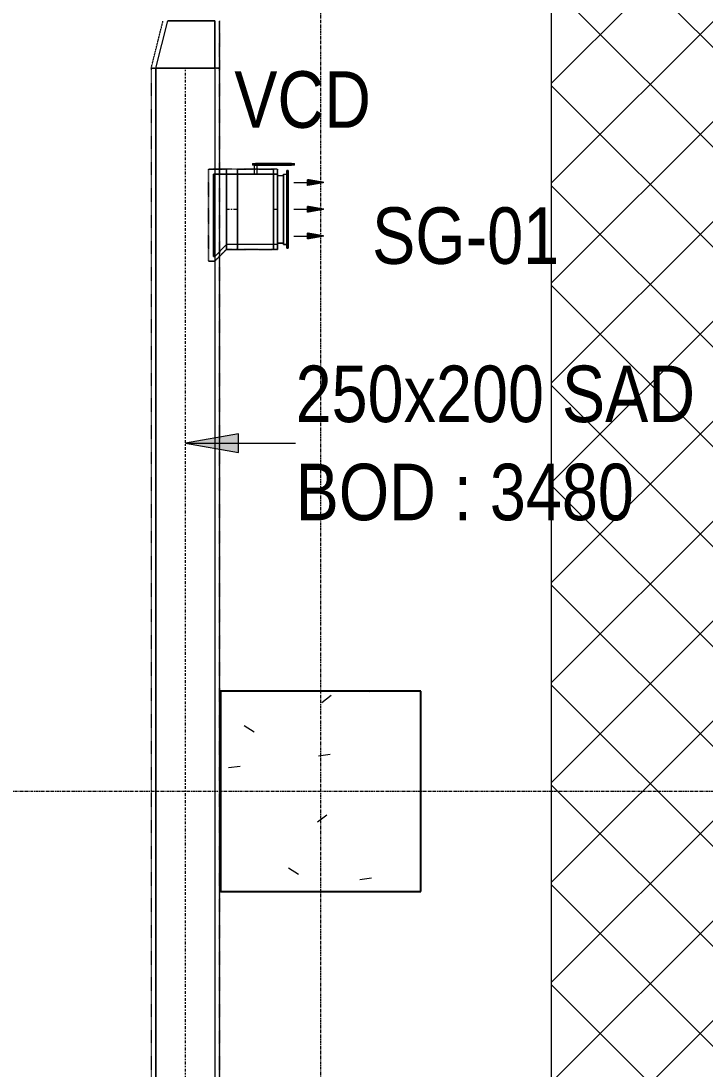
# Model space of a CAD drawing. Header units: inches. Extents: x -83664 to 20107, y -47222 to 19398.
# Drawn here: x -65245 to -62340, y -28944 to -24493 of the extents above; entities that cross this region are included whole.
import ezdxf

# ---------------------------------------------------------------- set-up
doc = ezdxf.new("R2010")
doc.units = ezdxf.units.IN
doc.header["$MEASUREMENT"] = 0
for name, pattern in [('Center', [29.999999, 12, -6, 6, -6]), ('Grid Line', [22.225, 12.7, -3.175, 3.175, -3.175]), ('Hidden 0_50', [1.0584, 0.5292, -0.5292])]:
    doc.linetypes.add(name, pattern=pattern)
for name, color, linetype, lineweight in [('A-COLS', 7, 'Continuous', 9), ('A-DETL-GENF', 7, 'Continuous', 9), ('G-ANNO-TEXT', 7, 'Continuous', 9), ('M-HVAC-CDFF', 7, 'Continuous', 9), ('M-HVAC-DUCT-CNTR', 7, 'Center', 9), ('M-HVAC-DUCT-IDEN', 7, 'Continuous', 18), ('S-GRID', 7, 'Continuous', 9)]:
    doc.layers.add(name, color=color, linetype=linetype, lineweight=lineweight)
doc.layers.add('A-DETL', color=7, linetype='Continuous', lineweight=18, true_color=0x00a600)
doc.layers.add('M-HVAC-DUCT', color=7, linetype='Continuous', lineweight=9, true_color=0xffe97f)
doc.styles.add('Arial Narrow_21', font='ARIALN.TTF', dxfattribs={"height": 240})

# ---------------------------------------------------------------- blocks, each defined once
blk = doc.blocks.new('M_Rec Transition - Length - Standard-8294858-FIRST FLOOR AC CONDITIONING LAYOUT - PART A')
at = {"layer": 'M-HVAC-DUCT', "color": 30, "true_color": 0xff7f00}
for p, q in [((0, 125), (0, -125)), ((0, 125), (200, 75)), ((0, 125), (200, 75)), ((0, -125), (0, 125)), ((200, -125), (200, 75)), ((200, 75), (200, -125)), ((0, -125), (200, -125)), ((200, -125), (0, -125))]:
    blk.add_line(p, q, dxfattribs=at)
blk = doc.blocks.new('GCE-AT-Supply Register Grille Rectangular1 - 300X150 3-7683922-FIRST FLOOR AC CONDITIONING LAYOUT - PART A')
at = {"layer": 'A-DETL-GENF', "color": 30, "true_color": 0xff7f00}
for p, q in [((-113.7, -29.8), (-113.7, -87.3)), ((0, -29.8), (0, -87.3)), ((113.6, -29.8), (113.6, -87.3)), ((-113.7, -156.2), (-125.8, -87.3)), ((-125.8, -87.3), (-101.5, -87.3)), ((-113.7, -156.2), (-125.8, -87.3)), ((-125.8, -87.6), (-125.8, -87.3)), ((-125.7, -88.2), (-125.7, -87.3)), ((-125.6, -88.7), (-125.6, -87.3)), ((-125.5, -89.3), (-125.5, -87.3)), ((-125.4, -89.9), (-125.4, -87.3)), ((-125.3, -90.4), (-125.3, -87.3)), ((-125.2, -91), (-125.2, -87.3)), ((-125.1, -91.6), (-125.1, -87.3)), ((-125, -92.1), (-125, -87.3)), ((-124.9, -92.7), (-124.9, -87.3)), ((-124.8, -93.3), (-124.8, -87.3)), ((-124.7, -93.8), (-124.7, -87.3)), ((-124.6, -94.4), (-124.6, -87.3)), ((-124.5, -95), (-124.5, -87.3)), ((-124.4, -95.5), (-124.4, -87.3)), ((-124.3, -96.1), (-124.3, -87.3)), ((-124.2, -96.7), (-124.2, -87.3)), ((-124.1, -97.3), (-124.1, -87.3)), ((-124, -97.8), (-124, -87.3)), ((-123.9, -98.4), (-123.9, -87.3)), ((-123.8, -99), (-123.8, -87.3)), ((-123.7, -99.5), (-123.7, -87.3)), ((-123.6, -100.1), (-123.6, -87.3)), ((-123.5, -100.7), (-123.5, -87.3)), ((-123.4, -101.2), (-123.4, -87.3)), ((-123.3, -101.8), (-123.3, -87.3)), ((-123.2, -102.4), (-123.2, -87.3)), ((-123.1, -102.9), (-123.1, -87.3)), ((-123, -103.5), (-123, -87.3)), ((-122.9, -104.1), (-122.9, -87.3)), ((-122.8, -104.6), (-122.8, -87.3)), ((-122.7, -105.2), (-122.7, -87.3)), ((-122.6, -105.8), (-122.6, -87.3)), ((-122.5, -106.3), (-122.5, -87.3)), ((-122.4, -106.9), (-122.4, -87.3)), ((-122.3, -107.5), (-122.3, -87.3)), ((-122.2, -108), (-122.2, -87.3)), ((-122.1, -108.6), (-122.1, -87.3)), ((-122, -109.2), (-122, -87.3)), ((-121.9, -109.7), (-121.9, -87.3)), ((-121.8, -110.3), (-121.8, -87.3)), ((-121.7, -110.9), (-121.7, -87.3)), ((-121.6, -111.4), (-121.6, -87.3)), ((-121.5, -112), (-121.5, -87.3)), ((-121.4, -112.6), (-121.4, -87.3)), ((-121.3, -113.1), (-121.3, -87.3)), ((-121.2, -113.7), (-121.2, -87.3)), ((-121.1, -114.3), (-121.1, -87.3)), ((-121, -114.8), (-121, -87.3)), ((-120.9, -115.4), (-120.9, -87.3)), ((-120.8, -116), (-120.8, -87.3)), ((-120.7, -116.5), (-120.7, -87.3)), ((-120.6, -117.1), (-120.6, -87.3)), ((-120.5, -117.7), (-120.5, -87.3)), ((-120.4, -118.2), (-120.4, -87.3)), ((-120.3, -118.8), (-120.3, -87.3)), ((-120.2, -119.4), (-120.2, -87.3)), ((-120.1, -119.9), (-120.1, -87.3)), ((-120, -120.5), (-120, -87.3)), ((-119.9, -121.1), (-119.9, -87.3)), ((-119.8, -121.6), (-119.8, -87.3)), ((-119.7, -122.2), (-119.7, -87.3)), ((-119.6, -122.8), (-119.6, -87.3)), ((-119.5, -123.3), (-119.5, -87.3)), ((-119.4, -123.9), (-119.4, -87.3)), ((-119.3, -124.5), (-119.3, -87.3)), ((-119.2, -125), (-119.2, -87.3)), ((-119.1, -125.6), (-119.1, -87.3)), ((-119, -126.2), (-119, -87.3)), ((-118.9, -126.7), (-118.9, -87.3)), ((-118.8, -127.3), (-118.8, -87.3)), ((-118.7, -127.9), (-118.7, -87.3)), ((-118.6, -128.4), (-118.6, -87.3)), ((-118.5, -129), (-118.5, -87.3)), ((-118.4, -129.6), (-118.4, -87.3)), ((-118.3, -130.1), (-118.3, -87.3)), ((-118.2, -130.7), (-118.2, -87.3)), ((-118.1, -131.3), (-118.1, -87.3)), ((-118, -131.8), (-118, -87.3)), ((-117.9, -132.4), (-117.9, -87.3)), ((-117.8, -133), (-117.8, -87.3)), ((-117.7, -133.5), (-117.7, -87.3)), ((-117.6, -134.1), (-117.6, -87.3)), ((-117.5, -134.7), (-117.5, -87.3)), ((-117.4, -135.2), (-117.4, -87.3)), ((-117.3, -135.8), (-117.3, -87.3)), ((-117.2, -136.4), (-117.2, -87.3)), ((-117.1, -136.9), (-117.1, -87.3)), ((-117, -137.5), (-117, -87.3)), ((-116.9, -138.1), (-116.9, -87.3)), ((-116.8, -138.7), (-116.8, -87.3)), ((-116.7, -139.2), (-116.7, -87.3)), ((-116.6, -139.8), (-116.6, -87.3)), ((-116.5, -140.4), (-116.5, -87.3)), ((-116.4, -140.9), (-116.4, -87.3)), ((-116.3, -141.5), (-116.3, -87.3)), ((-116.2, -142.1), (-116.2, -87.3)), ((-116.1, -142.6), (-116.1, -87.3)), ((-116, -143.2), (-116, -87.3)), ((-115.9, -143.8), (-115.9, -87.3)), ((-115.8, -144.3), (-115.8, -87.3)), ((-115.7, -144.9), (-115.7, -87.3)), ((-115.6, -145.5), (-115.6, -87.3)), ((-115.5, -146), (-115.5, -87.3)), ((-115.4, -146.6), (-115.4, -87.3)), ((-115.3, -147.2), (-115.3, -87.3)), ((-115.2, -147.7), (-115.2, -87.3)), ((-115.1, -148.3), (-115.1, -87.3)), ((-115, -148.9), (-115, -87.3)), ((-114.9, -149.4), (-114.9, -87.3)), ((-114.8, -150), (-114.8, -87.3)), ((-114.7, -150.6), (-114.7, -87.3)), ((-114.6, -151.1), (-114.6, -87.3)), ((-114.5, -151.7), (-114.5, -87.3)), ((-114.4, -152.3), (-114.4, -87.3)), ((-114.3, -152.8), (-114.3, -87.3)), ((-114.2, -153.4), (-114.2, -87.3)), ((-114.1, -154), (-114.1, -87.3)), ((-114, -154.5), (-114, -87.3)), ((-113.9, -155.1), (-113.9, -87.3)), ((-113.8, -155.7), (-113.8, -87.3)), ((-113.7, -156.2), (-113.7, -87.3)), ((-113.7, -156.2), (-101.5, -87.3)), ((-113.7, -156.2), (-113.7, -87.3)), ((-113.5, -155.7), (-113.5, -87.3)), ((-113.4, -155.1), (-113.4, -87.3)), ((-113.3, -154.5), (-113.3, -87.3)), ((-113.2, -154), (-113.2, -87.3)), ((-113.1, -153.4), (-113.1, -87.3)), ((-113, -152.8), (-113, -87.3)), ((-112.9, -152.3), (-112.9, -87.3)), ((-112.8, -151.7), (-112.8, -87.3)), ((-112.7, -151.1), (-112.7, -87.3)), ((-112.6, -150.6), (-112.6, -87.3)), ((-112.5, -150), (-112.5, -87.3)), ((-112.4, -149.4), (-112.4, -87.3)), ((-112.3, -148.9), (-112.3, -87.3)), ((-112.2, -148.3), (-112.2, -87.3)), ((-112.1, -147.7), (-112.1, -87.3)), ((-112, -147.2), (-112, -87.3)), ((-111.9, -146.6), (-111.9, -87.3)), ((-111.8, -146), (-111.8, -87.3)), ((-111.7, -145.5), (-111.7, -87.3)), ((-111.6, -144.9), (-111.6, -87.3)), ((-111.5, -144.3), (-111.5, -87.3)), ((-111.4, -143.8), (-111.4, -87.3)), ((-111.3, -143.2), (-111.3, -87.3)), ((-111.2, -142.6), (-111.2, -87.3)), ((-111.1, -142.1), (-111.1, -87.3)), ((-111, -141.5), (-111, -87.3)), ((-110.9, -140.9), (-110.9, -87.3)), ((-110.8, -140.4), (-110.8, -87.3)), ((-110.7, -139.8), (-110.7, -87.3)), ((-110.6, -139.2), (-110.6, -87.3)), ((-110.5, -138.7), (-110.5, -87.3)), ((-110.4, -138.1), (-110.4, -87.3)), ((-110.3, -137.5), (-110.3, -87.3)), ((-110.2, -136.9), (-110.2, -87.3)), ((-110.1, -136.4), (-110.1, -87.3)), ((-110, -135.8), (-110, -87.3)), ((-109.9, -135.2), (-109.9, -87.3)), ((-109.8, -134.7), (-109.8, -87.3)), ((-109.7, -134.1), (-109.7, -87.3)), ((-109.6, -133.5), (-109.6, -87.3)), ((-109.5, -133), (-109.5, -87.3)), ((-109.4, -132.4), (-109.4, -87.3)), ((-109.3, -131.8), (-109.3, -87.3)), ((-109.2, -131.3), (-109.2, -87.3)), ((-109.1, -130.7), (-109.1, -87.3)), ((-109, -130.1), (-109, -87.3)), ((-108.9, -129.6), (-108.9, -87.3)), ((-108.8, -129), (-108.8, -87.3)), ((-108.7, -128.4), (-108.7, -87.3)), ((-108.6, -127.9), (-108.6, -87.3)), ((-108.5, -127.3), (-108.5, -87.3)), ((-108.4, -126.7), (-108.4, -87.3)), ((-108.3, -126.2), (-108.3, -87.3)), ((-108.2, -125.6), (-108.2, -87.3)), ((-108.1, -125), (-108.1, -87.3)), ((-108, -124.5), (-108, -87.3)), ((-107.9, -123.9), (-107.9, -87.3)), ((-107.8, -123.3), (-107.8, -87.3)), ((-107.7, -122.8), (-107.7, -87.3)), ((-107.6, -122.2), (-107.6, -87.3)), ((-107.5, -121.6), (-107.5, -87.3)), ((-107.4, -121.1), (-107.4, -87.3)), ((-107.3, -120.5), (-107.3, -87.3)), ((-107.2, -119.9), (-107.2, -87.3)), ((-107.1, -119.4), (-107.1, -87.3)), ((-107, -118.8), (-107, -87.3)), ((-106.9, -118.2), (-106.9, -87.3)), ((-106.8, -117.7), (-106.8, -87.3)), ((-106.7, -117.1), (-106.7, -87.3)), ((-106.6, -116.5), (-106.6, -87.3)), ((-106.5, -116), (-106.5, -87.3)), ((-106.4, -115.4), (-106.4, -87.3)), ((-106.3, -114.8), (-106.3, -87.3)), ((-106.2, -114.3), (-106.2, -87.3)), ((-106.1, -113.7), (-106.1, -87.3)), ((-106, -113.1), (-106, -87.3)), ((-105.9, -112.6), (-105.9, -87.3)), ((-105.8, -112), (-105.8, -87.3)), ((-105.7, -111.4), (-105.7, -87.3)), ((-105.6, -110.9), (-105.6, -87.3)), ((-105.5, -110.3), (-105.5, -87.3)), ((-105.4, -109.7), (-105.4, -87.3)), ((-105.3, -109.2), (-105.3, -87.3)), ((-105.2, -108.6), (-105.2, -87.3)), ((-105.1, -108), (-105.1, -87.3)), ((-105, -107.5), (-105, -87.3)), ((-104.9, -106.9), (-104.9, -87.3)), ((-104.8, -106.3), (-104.8, -87.3)), ((-104.7, -105.8), (-104.7, -87.3)), ((-104.6, -105.2), (-104.6, -87.3)), ((-104.5, -104.6), (-104.5, -87.3)), ((-104.4, -104.1), (-104.4, -87.3)), ((-104.3, -103.5), (-104.3, -87.3)), ((-104.2, -102.9), (-104.2, -87.3)), ((-104.1, -102.4), (-104.1, -87.3)), ((-104, -101.8), (-104, -87.3)), ((-103.9, -101.2), (-103.9, -87.3)), ((-103.8, -100.7), (-103.8, -87.3)), ((-103.7, -100.1), (-103.7, -87.3)), ((-103.6, -99.5), (-103.6, -87.3)), ((-103.5, -99), (-103.5, -87.3)), ((-103.4, -98.4), (-103.4, -87.3)), ((-103.3, -97.8), (-103.3, -87.3)), ((-103.2, -97.3), (-103.2, -87.3)), ((-103.1, -96.7), (-103.1, -87.3)), ((-103, -96.1), (-103, -87.3)), ((-102.9, -95.5), (-102.9, -87.3)), ((-102.8, -95), (-102.8, -87.3)), ((-102.7, -94.4), (-102.7, -87.3)), ((-102.6, -93.8), (-102.6, -87.3)), ((-102.5, -93.3), (-102.5, -87.3)), ((-102.4, -92.7), (-102.4, -87.3)), ((-102.3, -92.1), (-102.3, -87.3)), ((-102.2, -91.6), (-102.2, -87.3)), ((-102.1, -91), (-102.1, -87.3)), ((-102, -90.4), (-102, -87.3)), ((-101.9, -89.9), (-101.9, -87.3)), ((-101.8, -89.3), (-101.8, -87.3)), ((-101.7, -88.7), (-101.7, -87.3)), ((-101.6, -88.2), (-101.6, -87.3)), ((-101.5, -87.6), (-101.5, -87.3)), ((0, -156.2), (-12.2, -87.3)), ((-12.2, -87.3), (12.2, -87.3)), ((0, -156.2), (-12.2, -87.3)), ((-12.1, -87.6), (-12.1, -87.3)), ((-12, -88.2), (-12, -87.3)), ((-11.9, -88.7), (-11.9, -87.3)), ((-11.8, -89.3), (-11.8, -87.3)), ((-11.7, -89.9), (-11.7, -87.3)), ((-11.6, -90.4), (-11.6, -87.3)), ((-11.5, -91), (-11.5, -87.3)), ((-11.4, -91.6), (-11.4, -87.3)), ((-11.3, -92.1), (-11.3, -87.3)), ((-11.2, -92.7), (-11.2, -87.3)), ((-11.1, -93.3), (-11.1, -87.3)), ((-11, -93.8), (-11, -87.3)), ((-10.9, -94.4), (-10.9, -87.3)), ((-10.8, -95), (-10.8, -87.3)), ((-10.7, -95.5), (-10.7, -87.3)), ((-10.6, -96.1), (-10.6, -87.3)), ((-10.5, -96.7), (-10.5, -87.3)), ((-10.4, -97.3), (-10.4, -87.3)), ((-10.3, -97.8), (-10.3, -87.3)), ((-10.2, -98.4), (-10.2, -87.3)), ((-10.1, -99), (-10.1, -87.3)), ((-10, -99.5), (-10, -87.3)), ((-9.9, -100.1), (-9.9, -87.3)), ((-9.8, -100.7), (-9.8, -87.3)), ((-9.7, -101.2), (-9.7, -87.3)), ((-9.6, -101.8), (-9.6, -87.3)), ((-9.5, -102.4), (-9.5, -87.3)), ((-9.4, -102.9), (-9.4, -87.3)), ((-9.3, -103.5), (-9.3, -87.3)), ((-9.2, -104.1), (-9.2, -87.3)), ((-9.1, -104.6), (-9.1, -87.3)), ((-9, -105.2), (-9, -87.3)), ((-8.9, -105.8), (-8.9, -87.3)), ((-8.8, -106.3), (-8.8, -87.3)), ((-8.7, -106.9), (-8.7, -87.3)), ((-8.6, -107.5), (-8.6, -87.3)), ((-8.5, -108), (-8.5, -87.3)), ((-8.4, -108.6), (-8.4, -87.3)), ((-8.3, -109.2), (-8.3, -87.3)), ((-8.2, -109.7), (-8.2, -87.3)), ((-8.1, -110.3), (-8.1, -87.3)), ((-8, -110.9), (-8, -87.3)), ((-7.9, -111.4), (-7.9, -87.3)), ((-7.8, -112), (-7.8, -87.3)), ((-7.7, -112.6), (-7.7, -87.3)), ((-7.6, -113.1), (-7.6, -87.3)), ((-7.5, -113.7), (-7.5, -87.3)), ((-7.4, -114.3), (-7.4, -87.3)), ((-7.3, -114.8), (-7.3, -87.3)), ((-7.2, -115.4), (-7.2, -87.3)), ((-7.1, -116), (-7.1, -87.3)), ((-7, -116.5), (-7, -87.3)), ((-6.9, -117.1), (-6.9, -87.3)), ((-6.8, -117.7), (-6.8, -87.3)), ((-6.7, -118.2), (-6.7, -87.3)), ((-6.6, -118.8), (-6.6, -87.3)), ((-6.5, -119.4), (-6.5, -87.3)), ((-6.4, -119.9), (-6.4, -87.3)), ((-6.3, -120.5), (-6.3, -87.3)), ((-6.2, -121.1), (-6.2, -87.3)), ((-6.1, -121.6), (-6.1, -87.3)), ((-6, -122.2), (-6, -87.3)), ((-5.9, -122.8), (-5.9, -87.3)), ((-5.8, -123.3), (-5.8, -87.3)), ((-5.7, -123.9), (-5.7, -87.3)), ((-5.6, -124.5), (-5.6, -87.3)), ((-5.5, -125), (-5.5, -87.3)), ((-5.4, -125.6), (-5.4, -87.3)), ((-5.3, -126.2), (-5.3, -87.3)), ((-5.2, -126.7), (-5.2, -87.3)), ((-5.1, -127.3), (-5.1, -87.3)), ((-5, -127.9), (-5, -87.3)), ((-4.9, -128.4), (-4.9, -87.3)), ((-4.8, -129), (-4.8, -87.3)), ((-4.7, -129.6), (-4.7, -87.3)), ((-4.6, -130.1), (-4.6, -87.3)), ((-4.5, -130.7), (-4.5, -87.3)), ((-4.4, -131.3), (-4.4, -87.3)), ((-4.3, -131.8), (-4.3, -87.3)), ((-4.2, -132.4), (-4.2, -87.3)), ((-4.1, -133), (-4.1, -87.3)), ((-4, -133.5), (-4, -87.3)), ((-3.9, -134.1), (-3.9, -87.3)), ((-3.8, -134.7), (-3.8, -87.3)), ((-3.7, -135.2), (-3.7, -87.3)), ((-3.6, -135.8), (-3.6, -87.3)), ((-3.5, -136.4), (-3.5, -87.3)), ((-3.4, -136.9), (-3.4, -87.3)), ((-3.3, -137.5), (-3.3, -87.3)), ((-3.2, -138.1), (-3.2, -87.3)), ((-3.1, -138.7), (-3.1, -87.3)), ((-3, -139.2), (-3, -87.3)), ((-2.9, -139.8), (-2.9, -87.3)), ((-2.8, -140.4), (-2.8, -87.3)), ((-2.7, -140.9), (-2.7, -87.3)), ((-2.6, -141.5), (-2.6, -87.3)), ((-2.5, -142.1), (-2.5, -87.3)), ((-2.4, -142.6), (-2.4, -87.3)), ((-2.3, -143.2), (-2.3, -87.3)), ((-2.2, -143.8), (-2.2, -87.3)), ((-2.1, -144.3), (-2.1, -87.3)), ((-2, -144.9), (-2, -87.3)), ((-1.9, -145.5), (-1.9, -87.3)), ((-1.8, -146), (-1.8, -87.3)), ((-1.7, -146.6), (-1.7, -87.3)), ((-1.6, -147.2), (-1.6, -87.3)), ((-1.5, -147.7), (-1.5, -87.3)), ((-1.4, -148.3), (-1.4, -87.3)), ((-1.3, -148.9), (-1.3, -87.3)), ((-1.2, -149.4), (-1.2, -87.3)), ((-1.1, -150), (-1.1, -87.3)), ((-1, -150.6), (-1, -87.3)), ((-0.9, -151.1), (-0.9, -87.3)), ((-0.8, -151.7), (-0.8, -87.3)), ((-0.7, -152.3), (-0.7, -87.3)), ((-0.6, -152.8), (-0.6, -87.3)), ((-0.5, -153.4), (-0.5, -87.3)), ((-0.4, -154), (-0.4, -87.3)), ((-0.3, -154.5), (-0.3, -87.3)), ((-0.2, -155.1), (-0.2, -87.3)), ((-0.1, -155.7), (-0.1, -87.3)), ((0, -156.2), (12.2, -87.3)), ((0, -156.2), (0, -87.3)), ((0, -156.2), (0, -87.3)), ((0.1, -155.7), (0.1, -87.3)), ((0.2, -155.1), (0.2, -87.3)), ((0.3, -154.5), (0.3, -87.3)), ((0.4, -154), (0.4, -87.3)), ((0.5, -153.4), (0.5, -87.3)), ((0.6, -152.8), (0.6, -87.3)), ((0.7, -152.3), (0.7, -87.3)), ((0.8, -151.7), (0.8, -87.3)), ((0.9, -151.1), (0.9, -87.3)), ((1, -150.6), (1, -87.3)), ((1.1, -150), (1.1, -87.3)), ((1.2, -149.4), (1.2, -87.3)), ((1.3, -148.9), (1.3, -87.3)), ((1.4, -148.3), (1.4, -87.3)), ((1.5, -147.7), (1.5, -87.3)), ((1.6, -147.2), (1.6, -87.3)), ((1.7, -146.6), (1.7, -87.3)), ((1.8, -146), (1.8, -87.3)), ((1.9, -145.5), (1.9, -87.3)), ((2, -144.9), (2, -87.3)), ((2.1, -144.3), (2.1, -87.3)), ((2.2, -143.8), (2.2, -87.3)), ((2.3, -143.2), (2.3, -87.3)), ((2.4, -142.6), (2.4, -87.3)), ((2.5, -142.1), (2.5, -87.3)), ((2.6, -141.5), (2.6, -87.3)), ((2.7, -140.9), (2.7, -87.3)), ((2.8, -140.4), (2.8, -87.3)), ((2.9, -139.8), (2.9, -87.3)), ((3, -139.2), (3, -87.3)), ((3.1, -138.7), (3.1, -87.3)), ((3.2, -138.1), (3.2, -87.3)), ((3.3, -137.5), (3.3, -87.3)), ((3.4, -136.9), (3.4, -87.3)), ((3.5, -136.4), (3.5, -87.3)), ((3.6, -135.8), (3.6, -87.3)), ((3.7, -135.2), (3.7, -87.3)), ((3.8, -134.7), (3.8, -87.3)), ((3.9, -134.1), (3.9, -87.3)), ((4, -133.5), (4, -87.3)), ((4.1, -133), (4.1, -87.3)), ((4.2, -132.4), (4.2, -87.3)), ((4.3, -131.8), (4.3, -87.3)), ((4.4, -131.3), (4.4, -87.3)), ((4.5, -130.7), (4.5, -87.3)), ((4.6, -130.1), (4.6, -87.3)), ((4.7, -129.6), (4.7, -87.3)), ((4.8, -129), (4.8, -87.3)), ((4.9, -128.4), (4.9, -87.3)), ((5, -127.9), (5, -87.3)), ((5.1, -127.3), (5.1, -87.3)), ((5.2, -126.7), (5.2, -87.3)), ((5.3, -126.2), (5.3, -87.3)), ((5.4, -125.6), (5.4, -87.3)), ((5.5, -125), (5.5, -87.3)), ((5.6, -124.5), (5.6, -87.3)), ((5.7, -123.9), (5.7, -87.3)), ((5.8, -123.3), (5.8, -87.3)), ((5.9, -122.8), (5.9, -87.3)), ((6, -122.2), (6, -87.3)), ((6.1, -121.6), (6.1, -87.3)), ((6.2, -121.1), (6.2, -87.3)), ((6.3, -120.5), (6.3, -87.3)), ((6.4, -119.9), (6.4, -87.3)), ((6.5, -119.4), (6.5, -87.3)), ((6.6, -118.8), (6.6, -87.3)), ((6.7, -118.2), (6.7, -87.3)), ((6.8, -117.7), (6.8, -87.3)), ((6.9, -117.1), (6.9, -87.3)), ((7, -116.5), (7, -87.3)), ((7.1, -116), (7.1, -87.3)), ((7.2, -115.4), (7.2, -87.3)), ((7.3, -114.8), (7.3, -87.3)), ((7.4, -114.3), (7.4, -87.3)), ((7.5, -113.7), (7.5, -87.3)), ((7.6, -113.1), (7.6, -87.3)), ((7.7, -112.6), (7.7, -87.3)), ((7.8, -112), (7.8, -87.3)), ((7.9, -111.4), (7.9, -87.3)), ((8, -110.9), (8, -87.3)), ((8.1, -110.3), (8.1, -87.3)), ((8.2, -109.7), (8.2, -87.3)), ((8.3, -109.2), (8.3, -87.3)), ((8.4, -108.6), (8.4, -87.3)), ((8.5, -108), (8.5, -87.3)), ((8.6, -107.5), (8.6, -87.3)), ((8.7, -106.9), (8.7, -87.3)), ((8.8, -106.3), (8.8, -87.3)), ((8.9, -105.8), (8.9, -87.3)), ((9, -105.2), (9, -87.3)), ((9.1, -104.6), (9.1, -87.3)), ((9.2, -104.1), (9.2, -87.3)), ((9.3, -103.5), (9.3, -87.3)), ((9.4, -102.9), (9.4, -87.3)), ((9.5, -102.4), (9.5, -87.3)), ((9.6, -101.8), (9.6, -87.3)), ((9.7, -101.2), (9.7, -87.3)), ((9.8, -100.7), (9.8, -87.3)), ((9.9, -100.1), (9.9, -87.3)), ((10, -99.5), (10, -87.3)), ((10.1, -99), (10.1, -87.3)), ((10.2, -98.4), (10.2, -87.3)), ((10.3, -97.8), (10.3, -87.3)), ((10.4, -97.3), (10.4, -87.3)), ((10.5, -96.7), (10.5, -87.3)), ((10.6, -96.1), (10.6, -87.3)), ((10.7, -95.5), (10.7, -87.3)), ((10.8, -95), (10.8, -87.3)), ((10.9, -94.4), (10.9, -87.3)), ((11, -93.8), (11, -87.3)), ((11.1, -93.3), (11.1, -87.3)), ((11.2, -92.7), (11.2, -87.3)), ((11.3, -92.1), (11.3, -87.3)), ((11.4, -91.6), (11.4, -87.3)), ((11.5, -91), (11.5, -87.3)), ((11.6, -90.4), (11.6, -87.3)), ((11.7, -89.9), (11.7, -87.3)), ((11.8, -89.3), (11.8, -87.3)), ((11.9, -88.7), (11.9, -87.3)), ((12, -88.2), (12, -87.3)), ((12.1, -87.6), (12.1, -87.3)), ((113.6, -156.2), (101.5, -87.3)), ((101.5, -87.3), (125.8, -87.3)), ((113.6, -156.2), (101.5, -87.3)), ((101.5, -87.6), (101.5, -87.3)), ((101.6, -88.2), (101.6, -87.3)), ((101.7, -88.7), (101.7, -87.3)), ((101.8, -89.3), (101.8, -87.3)), ((101.9, -89.9), (101.9, -87.3)), ((102, -90.4), (102, -87.3)), ((102.1, -91), (102.1, -87.3)), ((102.2, -91.6), (102.2, -87.3)), ((102.3, -92.1), (102.3, -87.3)), ((102.4, -92.7), (102.4, -87.3)), ((102.5, -93.3), (102.5, -87.3)), ((102.6, -93.8), (102.6, -87.3)), ((102.7, -94.4), (102.7, -87.3)), ((102.8, -95), (102.8, -87.3)), ((102.9, -95.5), (102.9, -87.3)), ((103, -96.1), (103, -87.3)), ((103.1, -96.7), (103.1, -87.3)), ((103.2, -97.3), (103.2, -87.3)), ((103.3, -97.8), (103.3, -87.3)), ((103.4, -98.4), (103.4, -87.3)), ((103.5, -99), (103.5, -87.3)), ((103.6, -99.5), (103.6, -87.3)), ((103.7, -100.1), (103.7, -87.3)), ((103.8, -100.7), (103.8, -87.3)), ((103.9, -101.2), (103.9, -87.3)), ((104, -101.8), (104, -87.3)), ((104.1, -102.4), (104.1, -87.3)), ((104.2, -102.9), (104.2, -87.3)), ((104.3, -103.5), (104.3, -87.3)), ((104.4, -104.1), (104.4, -87.3)), ((104.5, -104.6), (104.5, -87.3)), ((104.6, -105.2), (104.6, -87.3)), ((104.7, -105.8), (104.7, -87.3)), ((104.8, -106.3), (104.8, -87.3)), ((104.9, -106.9), (104.9, -87.3)), ((105, -107.5), (105, -87.3)), ((105.1, -108), (105.1, -87.3)), ((105.2, -108.6), (105.2, -87.3)), ((105.3, -109.2), (105.3, -87.3)), ((105.4, -109.7), (105.4, -87.3)), ((105.5, -110.3), (105.5, -87.3)), ((105.6, -110.9), (105.6, -87.3)), ((105.7, -111.4), (105.7, -87.3)), ((105.8, -112), (105.8, -87.3)), ((105.9, -112.6), (105.9, -87.3)), ((106, -113.1), (106, -87.3)), ((106.1, -113.7), (106.1, -87.3)), ((106.2, -114.3), (106.2, -87.3)), ((106.3, -114.8), (106.3, -87.3)), ((106.4, -115.4), (106.4, -87.3)), ((106.5, -116), (106.5, -87.3)), ((106.6, -116.5), (106.6, -87.3)), ((106.7, -117.1), (106.7, -87.3)), ((106.8, -117.7), (106.8, -87.3)), ((106.9, -118.2), (106.9, -87.3)), ((107, -118.8), (107, -87.3)), ((107.1, -119.4), (107.1, -87.3)), ((107.2, -119.9), (107.2, -87.3)), ((107.3, -120.5), (107.3, -87.3)), ((107.4, -121.1), (107.4, -87.3)), ((107.5, -121.6), (107.5, -87.3)), ((107.6, -122.2), (107.6, -87.3)), ((107.7, -122.8), (107.7, -87.3)), ((107.8, -123.3), (107.8, -87.3)), ((107.9, -123.9), (107.9, -87.3)), ((108, -124.5), (108, -87.3)), ((108.1, -125), (108.1, -87.3)), ((108.2, -125.6), (108.2, -87.3)), ((108.3, -126.2), (108.3, -87.3)), ((108.4, -126.7), (108.4, -87.3)), ((108.5, -127.3), (108.5, -87.3)), ((108.6, -127.9), (108.6, -87.3)), ((108.7, -128.4), (108.7, -87.3)), ((108.8, -129), (108.8, -87.3)), ((108.9, -129.6), (108.9, -87.3)), ((109, -130.1), (109, -87.3)), ((109.1, -130.7), (109.1, -87.3)), ((109.2, -131.3), (109.2, -87.3)), ((109.3, -131.8), (109.3, -87.3)), ((109.4, -132.4), (109.4, -87.3)), ((109.5, -133), (109.5, -87.3)), ((109.6, -133.5), (109.6, -87.3)), ((109.7, -134.1), (109.7, -87.3)), ((109.8, -134.7), (109.8, -87.3)), ((109.9, -135.2), (109.9, -87.3)), ((110, -135.8), (110, -87.3)), ((110.1, -136.4), (110.1, -87.3)), ((110.2, -136.9), (110.2, -87.3)), ((110.3, -137.5), (110.3, -87.3)), ((110.4, -138.1), (110.4, -87.3)), ((110.5, -138.7), (110.5, -87.3)), ((110.6, -139.2), (110.6, -87.3)), ((110.7, -139.8), (110.7, -87.3)), ((110.8, -140.4), (110.8, -87.3)), ((110.9, -140.9), (110.9, -87.3)), ((111, -141.5), (111, -87.3)), ((111.1, -142.1), (111.1, -87.3)), ((111.2, -142.6), (111.2, -87.3)), ((111.3, -143.2), (111.3, -87.3)), ((111.4, -143.8), (111.4, -87.3)), ((111.5, -144.3), (111.5, -87.3)), ((111.6, -144.9), (111.6, -87.3)), ((111.7, -145.5), (111.7, -87.3)), ((111.8, -146), (111.8, -87.3)), ((111.9, -146.6), (111.9, -87.3)), ((112, -147.2), (112, -87.3)), ((112.1, -147.7), (112.1, -87.3)), ((112.2, -148.3), (112.2, -87.3)), ((112.3, -148.9), (112.3, -87.3)), ((112.4, -149.4), (112.4, -87.3)), ((112.5, -150), (112.5, -87.3)), ((112.6, -150.6), (112.6, -87.3)), ((112.7, -151.1), (112.7, -87.3)), ((112.8, -151.7), (112.8, -87.3)), ((112.9, -152.3), (112.9, -87.3)), ((113, -152.8), (113, -87.3)), ((113.1, -153.4), (113.1, -87.3)), ((113.2, -154), (113.2, -87.3)), ((113.3, -154.5), (113.3, -87.3)), ((113.4, -155.1), (113.4, -87.3)), ((113.5, -155.7), (113.5, -87.3)), ((113.6, -156.2), (113.6, -87.3)), ((113.6, -156.2), (125.8, -87.3)), ((113.6, -156.2), (113.6, -87.3)), ((113.8, -155.7), (113.8, -87.3)), ((113.9, -155.1), (113.9, -87.3)), ((114, -154.5), (114, -87.3)), ((114.1, -154), (114.1, -87.3)), ((114.2, -153.4), (114.2, -87.3)), ((114.2, -152.8), (114.2, -87.3)), ((114.4, -152.3), (114.4, -87.3)), ((114.5, -151.7), (114.5, -87.3)), ((114.6, -151.1), (114.6, -87.3)), ((114.7, -150.6), (114.7, -87.3)), ((114.8, -150), (114.8, -87.3)), ((114.9, -149.4), (114.9, -87.3)), ((115, -148.9), (115, -87.3)), ((115.1, -148.3), (115.1, -87.3)), ((115.2, -147.7), (115.2, -87.3)), ((115.3, -147.2), (115.3, -87.3)), ((115.4, -146.6), (115.4, -87.3)), ((115.5, -146), (115.5, -87.3)), ((115.6, -145.5), (115.6, -87.3)), ((115.7, -144.9), (115.7, -87.3)), ((115.8, -144.3), (115.8, -87.3)), ((115.9, -143.8), (115.9, -87.3)), ((116, -143.2), (116, -87.3)), ((116.1, -142.6), (116.1, -87.3)), ((116.2, -142.1), (116.2, -87.3)), ((116.3, -141.5), (116.3, -87.3)), ((116.4, -140.9), (116.4, -87.3)), ((116.5, -140.4), (116.5, -87.3)), ((116.6, -139.8), (116.6, -87.3)), ((116.7, -139.2), (116.7, -87.3)), ((116.8, -138.7), (116.8, -87.3)), ((116.9, -138.1), (116.9, -87.3)), ((117, -137.5), (117, -87.3)), ((117.1, -136.9), (117.1, -87.3)), ((117.2, -136.4), (117.2, -87.3)), ((117.3, -135.8), (117.3, -87.3)), ((117.4, -135.2), (117.4, -87.3)), ((117.5, -134.7), (117.5, -87.3)), ((117.6, -134.1), (117.6, -87.3)), ((117.7, -133.5), (117.7, -87.3)), ((117.8, -133), (117.8, -87.3)), ((117.9, -132.4), (117.9, -87.3)), ((118, -131.8), (118, -87.3)), ((118.1, -131.3), (118.1, -87.3)), ((118.2, -130.7), (118.2, -87.3)), ((118.3, -130.1), (118.3, -87.3)), ((118.4, -129.6), (118.4, -87.3)), ((118.5, -129), (118.5, -87.3)), ((118.6, -128.4), (118.6, -87.3)), ((118.7, -127.9), (118.7, -87.3)), ((118.8, -127.3), (118.8, -87.3)), ((118.9, -126.7), (118.9, -87.3)), ((119, -126.2), (119, -87.3)), ((119.1, -125.6), (119.1, -87.3)), ((119.2, -125), (119.2, -87.3)), ((119.3, -124.5), (119.3, -87.3)), ((119.4, -123.9), (119.4, -87.3)), ((119.5, -123.3), (119.5, -87.3)), ((119.6, -122.8), (119.6, -87.3)), ((119.7, -122.2), (119.7, -87.3)), ((119.8, -121.6), (119.8, -87.3)), ((119.9, -121.1), (119.9, -87.3)), ((120, -120.5), (120, -87.3)), ((120.1, -119.9), (120.1, -87.3)), ((120.2, -119.4), (120.2, -87.3)), ((120.3, -118.8), (120.3, -87.3)), ((120.4, -118.2), (120.4, -87.3)), ((120.5, -117.7), (120.5, -87.3)), ((120.6, -117.1), (120.6, -87.3)), ((120.7, -116.5), (120.7, -87.3)), ((120.8, -116), (120.8, -87.3)), ((120.9, -115.4), (120.9, -87.3)), ((121, -114.8), (121, -87.3)), ((121.1, -114.3), (121.1, -87.3)), ((121.2, -113.7), (121.2, -87.3)), ((121.3, -113.1), (121.3, -87.3)), ((121.4, -112.6), (121.4, -87.3)), ((121.5, -112), (121.5, -87.3)), ((121.6, -111.4), (121.6, -87.3)), ((121.7, -110.9), (121.7, -87.3)), ((121.8, -110.3), (121.8, -87.3)), ((121.9, -109.7), (121.9, -87.3)), ((122, -109.2), (122, -87.3)), ((122.1, -108.6), (122.1, -87.3)), ((122.2, -108), (122.2, -87.3)), ((122.3, -107.5), (122.3, -87.3)), ((122.4, -106.9), (122.4, -87.3)), ((122.5, -106.3), (122.5, -87.3)), ((122.6, -105.8), (122.6, -87.3)), ((122.7, -105.2), (122.7, -87.3)), ((122.8, -104.6), (122.8, -87.3)), ((122.9, -104.1), (122.9, -87.3)), ((123, -103.5), (123, -87.3)), ((123.1, -102.9), (123.1, -87.3)), ((123.2, -102.4), (123.2, -87.3)), ((123.3, -101.8), (123.3, -87.3)), ((123.4, -101.2), (123.4, -87.3)), ((123.5, -100.7), (123.5, -87.3)), ((123.6, -100.1), (123.6, -87.3)), ((123.7, -99.5), (123.7, -87.3)), ((123.8, -99), (123.8, -87.3)), ((123.9, -98.4), (123.9, -87.3)), ((124, -97.8), (124, -87.3)), ((124.1, -97.3), (124.1, -87.3)), ((124.2, -96.7), (124.2, -87.3)), ((124.3, -96.1), (124.3, -87.3)), ((124.4, -95.5), (124.4, -87.3)), ((124.5, -95), (124.5, -87.3)), ((124.6, -94.4), (124.6, -87.3)), ((124.7, -93.8), (124.7, -87.3)), ((124.8, -93.3), (124.8, -87.3)), ((124.9, -92.7), (124.9, -87.3)), ((125, -92.1), (125, -87.3)), ((125.1, -91.6), (125.1, -87.3)), ((125.2, -91), (125.2, -87.3)), ((125.3, -90.4), (125.3, -87.3)), ((125.4, -89.9), (125.4, -87.3)), ((125.5, -89.3), (125.5, -87.3)), ((125.6, -88.7), (125.6, -87.3)), ((125.7, -88.2), (125.7, -87.3)), ((125.8, -87.6), (125.8, -87.3))]:
    blk.add_line(p, q, dxfattribs=at)
at = {"layer": 'M-HVAC-CDFF', "color": 30, "true_color": 0xff7f00}
for p, q in [((165, 0), (-165, 0)), ((-165, 0), (165, 0)), ((-165, 0), (-165, -4.8)), ((-165, 0), (-165, -4.8)), ((-150, 15), (150, 15)), ((150, 15), (-150, 15)), ((-150, 0), (-150, 15)), ((-150, 15), (-150, 0)), ((-150, 0), (150, 0)), ((150, 0), (-150, 0)), ((-143.6, 40), (143.6, 40)), ((143.6, 40), (-143.6, 40)), ((-143.6, 15), (-143.6, 40)), ((-143.6, 40), (-143.6, 15)), ((-143.6, 15), (143.6, 15)), ((143.6, 15), (-143.6, 15)), ((143.6, 40), (143.6, 15)), ((143.6, 40), (143.6, 15)), ((150, 15), (150, 0)), ((150, 15), (150, 0)), ((165, -4.8), (165, 0)), ((165, 0), (165, -4.8)), ((165, -4.8), (-165, -4.8)), ((-165, -4.8), (165, -4.8))]:
    blk.add_line(p, q, dxfattribs=at)
blk = doc.blocks.new('M_Rec Tap - Beveled - Standard-8120973-FIRST FLOOR AC CONDITIONING LAYOUT - PART A')
at = {"layer": 'M-HVAC-DUCT', "color": 30, "true_color": 0xff7f00}
for p, q in [((0, 200), (-6.096, 200)), ((-6.096, -150), (-6.096, 200)), ((-6.096, 200), (-6.096, -150)), ((-6.096, 200), (0, 200)), ((50, 150), (0, 200)), ((50, 150), (0, 200)), ((50, 150), (50, -150)), ((50, -150), (50, 150)), ((-6.096, -150), (50, -150)), ((50, -150), (-6.096, -150))]:
    blk.add_line(p, q, dxfattribs=at)
blk = doc.blocks.new('TEMW-ME-DMP-Volume Control Damper - Standard-V131-FIRST FLOOR AC CONDITIONING LAYOUT - PART A')
at = {"layer": 'M-HVAC-DUCT', "color": 30, "true_color": 0xff7f00}
for p, q in [((-165.1, 188.1), (-165.1, 194.45)), ((-152.4, 194.45), (-165.1, 194.45)), ((-165.1, 188.1), (-152.4, 188.1)), ((0, 194.45), (-152.4, 194.45)), ((-152.4, 194.45), (0, 194.45)), ((0, 188.1), (-152.4, 188.1)), ((-152.4, 188.1), (0, 188.1)), ((-6.35, 150), (-6.35, 188.1)), ((6.35, 188.1), (-6.35, 188.1)), ((6.35, 188.1), (-6.35, 188.1)), ((12.7, 194.45), (0, 194.45)), ((0, 188.1), (12.7, 188.1)), ((6.35, 188.1), (6.35, 150)), ((12.7, 194.45), (12.7, 188.1)), ((-76.2, 150), (-76.2, -150)), ((-76.2, -150), (-76.2, 150)), ((76.2, 150), (-76.2, 150)), ((-76.2, 150), (76.2, 150)), ((-76.2, 150), (76.2, 150)), ((-6.35, 150), (6.35, 150)), ((-6.35, 150), (6.35, 150)), ((76.2, 150), (76.2, -150)), ((76.2, -150), (76.2, 150)), ((-76.2, -150), (76.2, -150)), ((-76.2, -150), (76.2, -150)), ((-76.2, -150), (76.2, -150))]:
    blk.add_line(p, q, dxfattribs=at)
blk = doc.blocks.new('TEMW-SMBZ-HO-BM-HVAC-00002_rvt-1-FIRST FLOOR AC CONDITIONING LAYOUT - PART A')
at = {"layer": 'M-HVAC-DUCT', "color": 30, "linetype": 'Hidden 0_50', "true_color": 0xff7f00}
for p, q in [((86764.6, 73679.6), (86814.6, 73879.6)), ((86764.6, 73679.6), (86814.6, 73879.6)), ((87054.6, 73679.6), (87054.6, 73879.6)), ((87054.6, 73879.6), (87054.6, 73679.6)), ((87054.6, 73679.6), (86764.6, 73679.6)), ((86764.6, 73679.6), (87054.6, 73679.6)), ((86764.6, 73679.6), (86764.6, 67137.8)), ((86764.6, 73679.6), (86764.6, 67137.8)), ((86764.6, 73679.6), (87054.6, 73679.6)), ((87054.6, 73679.6), (86764.6, 73679.6)), ((87054.6, 67137.8), (87054.6, 73679.6)), ((87054.6, 73679.6), (87054.6, 67137.8)), ((87008.5, 72859.6), (87008.5, 73249.6)), ((87008.5, 73249.6), (87084.6, 73249.6)), ((87084.6, 73249.6), (87008.5, 73249.6)), ((87008.5, 73249.6), (87008.5, 72859.6)), ((87084.6, 72909.6), (87084.6, 73249.6)), ((87084.6, 73249.6), (87084.6, 72909.6)), ((87131.6, 73249.6), (87084.6, 73249.6)), ((87131.6, 73249.6), (87084.6, 73249.6)), ((87084.6, 73249.6), (87084.6, 72909.6)), ((87084.6, 72909.6), (87084.6, 73249.6)), ((87131.6, 72909.6), (87131.6, 73249.6)), ((87131.6, 73249.6), (87131.6, 72909.6)), ((87131.6, 73249.6), (87131.6, 72909.6)), ((87284, 73249.6), (87131.6, 73249.6)), ((87131.6, 73249.6), (87284, 73249.6)), ((87131.6, 72909.6), (87131.6, 73249.6)), ((87284, 72909.6), (87284, 73249.6)), ((87284, 73249.6), (87284, 72909.6)), ((87300.9, 73249.6), (87284, 73249.6)), ((87300.9, 73249.6), (87284, 73249.6)), ((87284, 72909.6), (87284, 73249.6)), ((87284, 73249.6), (87284, 72909.6)), ((87300.9, 72909.6), (87300.9, 73249.6)), ((87300.9, 73249.6), (87300.9, 72909.6)), ((87084.6, 72909.6), (87034.6, 72859.6)), ((87034.6, 72859.6), (87084.6, 72909.6)), ((87084.6, 72909.6), (87131.6, 72909.6)), ((87131.6, 72909.6), (87084.6, 72909.6)), ((87131.6, 72909.6), (87284, 72909.6)), ((87284, 72909.6), (87131.6, 72909.6)), ((87284, 72909.6), (87300.9, 72909.6)), ((87300.9, 72909.6), (87284, 72909.6)), ((87034.6, 72859.6), (87008.5, 72859.6)), ((87008.5, 72859.6), (87034.6, 72859.6))]:
    blk.add_line(p, q, dxfattribs=at)
at = {"layer": 'M-HVAC-DUCT', "color": 30, "true_color": 0xff7f00}
for p, q in [((86784.6, 73679.6), (87034.6, 73679.6)), ((87034.6, 73679.6), (86784.6, 73679.6)), ((86784.6, 67137.8), (86784.6, 73679.6)), ((86784.6, 73679.6), (86784.6, 67137.8)), ((87034.6, 73679.6), (87034.6, 67137.8)), ((87034.6, 73679.6), (87034.6, 67137.8)), ((87028.5, 73229.6), (87034.6, 73229.6)), ((87034.6, 73229.6), (87028.5, 73229.6)), ((87028.5, 72879.6), (87028.5, 73229.6)), ((87028.5, 73229.6), (87028.5, 72879.6)), ((87034.6, 72879.6), (87034.6, 73229.6)), ((87034.6, 72879.6), (87034.6, 73229.6)), ((87084.6, 73229.6), (87084.6, 72929.6)), ((87084.6, 72929.6), (87084.6, 73229.6)), ((87084.6, 73229.6), (87131.6, 73229.6)), ((87131.6, 73229.6), (87084.6, 73229.6)), ((87131.6, 73229.6), (87131.6, 72929.6)), ((87131.6, 72929.6), (87131.6, 73229.6)), ((87284, 73229.6), (87284, 72929.6)), ((87284, 72929.6), (87284, 73229.6)), ((87284, 73229.6), (87300.9, 73229.6)), ((87300.9, 73229.6), (87284, 73229.6)), ((87300.9, 73229.6), (87300.9, 72929.6)), ((87300.9, 72929.6), (87300.9, 73229.6)), ((87131.6, 72929.6), (87084.6, 72929.6)), ((87131.6, 72929.6), (87084.6, 72929.6)), ((87300.9, 72929.6), (87284, 72929.6)), ((87300.9, 72929.6), (87284, 72929.6)), ((87034.6, 72879.6), (87028.5, 72879.6)), ((87028.5, 72879.6), (87034.6, 72879.6))]:
    blk.add_line(p, q, dxfattribs=at)
at = {"layer": 'M-HVAC-DUCT-CNTR', "color": 30, "true_color": 0xff7f00}
for p, q in [((86909.6, 67137.8), (86909.6, 73679.6)), ((87084.6, 73079.6), (87131.6, 73079.6)), ((87284, 73079.6), (87300.9, 73079.6))]:
    blk.add_line(p, q, dxfattribs=at)
at = {"layer": 'M-HVAC-CDFF', "color": 6, "linetype": 'Hidden 0_50', "lineweight": 9, "true_color": 0xff00ff, "rotation": 89.99999999999984}
blk.add_blockref('GCE-AT-Supply Register Grille Rectangular1 - 300X150 3-7683922-FIRST FLOOR AC CONDITIONING LAYOUT - PART A', (87340.9, 73079.6), dxfattribs=at)
at = {"layer": 'M-HVAC-DUCT', "color": 6, "linetype": 'Hidden 0_50', "lineweight": 9, "true_color": 0xff00ff, "rotation": 90}
blk.add_blockref('M_Rec Transition - Length - Standard-8294858-FIRST FLOOR AC CONDITIONING LAYOUT - PART A', (86909.6, 73679.6), dxfattribs=at)
at = {"layer": 'M-HVAC-DUCT', "color": 6, "linetype": 'Hidden 0_50', "lineweight": 9, "true_color": 0xff00ff, "extrusion": (0, 0, -1)}
blk.add_blockref('TEMW-ME-DMP-Volume Control Damper - Standard-V131-FIRST FLOOR AC CONDITIONING LAYOUT - PART A', (-87207.8, 73079.6), dxfattribs=at)
at = {"layer": 'M-HVAC-DUCT', "color": 6, "linetype": 'Hidden 0_50', "lineweight": 9, "true_color": 0xff00ff, "extrusion": (0, 0, -1), "rotation": 180}
blk.add_blockref('M_Rec Tap - Beveled - Standard-8120973-FIRST FLOOR AC CONDITIONING LAYOUT - PART A', (-87034.6, 73079.6), dxfattribs=at)
blk = doc.blocks.new('TEMW-SMBZ-HO-BM-HVAC-00002_rvt-2-FIRST FLOOR AC CONDITIONING LAYOUT - PART A')
at = {"layer": 'M-HVAC-DUCT', "color": 30, "linetype": 'Hidden 0_50', "true_color": 0xff7f00}
for p, q in [((86764.6, 73679.6), (86814.6, 73879.6)), ((86764.6, 73679.6), (86814.6, 73879.6)), ((87054.6, 73679.6), (87054.6, 73879.6)), ((87054.6, 73879.6), (87054.6, 73679.6)), ((87054.6, 73679.6), (86764.6, 73679.6)), ((86764.6, 73679.6), (87054.6, 73679.6)), ((86764.6, 73679.6), (86764.6, 67137.8)), ((86764.6, 73679.6), (86764.6, 67137.8)), ((86764.6, 73679.6), (87054.6, 73679.6)), ((87054.6, 73679.6), (86764.6, 73679.6)), ((87054.6, 67137.8), (87054.6, 73679.6)), ((87054.6, 73679.6), (87054.6, 67137.8)), ((87008.5, 72859.6), (87008.5, 73249.6)), ((87008.5, 73249.6), (87084.6, 73249.6)), ((87084.6, 73249.6), (87008.5, 73249.6)), ((87008.5, 73249.6), (87008.5, 72859.6)), ((87084.6, 72909.6), (87084.6, 73249.6)), ((87084.6, 73249.6), (87084.6, 72909.6)), ((87131.6, 73249.6), (87084.6, 73249.6)), ((87131.6, 73249.6), (87084.6, 73249.6)), ((87084.6, 73249.6), (87084.6, 72909.6)), ((87084.6, 72909.6), (87084.6, 73249.6)), ((87131.6, 72909.6), (87131.6, 73249.6)), ((87131.6, 73249.6), (87131.6, 72909.6)), ((87131.6, 73249.6), (87131.6, 72909.6)), ((87284, 73249.6), (87131.6, 73249.6)), ((87131.6, 73249.6), (87284, 73249.6)), ((87131.6, 72909.6), (87131.6, 73249.6)), ((87284, 72909.6), (87284, 73249.6)), ((87284, 73249.6), (87284, 72909.6)), ((87300.9, 73249.6), (87284, 73249.6)), ((87300.9, 73249.6), (87284, 73249.6)), ((87284, 72909.6), (87284, 73249.6)), ((87284, 73249.6), (87284, 72909.6)), ((87300.9, 72909.6), (87300.9, 73249.6)), ((87300.9, 73249.6), (87300.9, 72909.6)), ((87084.6, 72909.6), (87034.6, 72859.6)), ((87034.6, 72859.6), (87084.6, 72909.6)), ((87084.6, 72909.6), (87131.6, 72909.6)), ((87131.6, 72909.6), (87084.6, 72909.6)), ((87131.6, 72909.6), (87284, 72909.6)), ((87284, 72909.6), (87131.6, 72909.6)), ((87284, 72909.6), (87300.9, 72909.6)), ((87300.9, 72909.6), (87284, 72909.6)), ((87034.6, 72859.6), (87008.5, 72859.6)), ((87008.5, 72859.6), (87034.6, 72859.6))]:
    blk.add_line(p, q, dxfattribs=at)
at = {"layer": 'M-HVAC-DUCT', "color": 30, "true_color": 0xff7f00}
for p, q in [((86784.6, 73679.6), (87034.6, 73679.6)), ((87034.6, 73679.6), (86784.6, 73679.6)), ((86784.6, 67137.8), (86784.6, 73679.6)), ((86784.6, 73679.6), (86784.6, 67137.8)), ((87034.6, 73679.6), (87034.6, 67137.8)), ((87034.6, 73679.6), (87034.6, 67137.8)), ((87028.5, 73229.6), (87034.6, 73229.6)), ((87034.6, 73229.6), (87028.5, 73229.6)), ((87028.5, 72879.6), (87028.5, 73229.6)), ((87028.5, 73229.6), (87028.5, 72879.6)), ((87034.6, 72879.6), (87034.6, 73229.6)), ((87034.6, 72879.6), (87034.6, 73229.6)), ((87084.6, 73229.6), (87084.6, 72929.6)), ((87084.6, 72929.6), (87084.6, 73229.6)), ((87084.6, 73229.6), (87131.6, 73229.6)), ((87131.6, 73229.6), (87084.6, 73229.6)), ((87131.6, 73229.6), (87131.6, 72929.6)), ((87131.6, 72929.6), (87131.6, 73229.6)), ((87284, 73229.6), (87284, 72929.6)), ((87284, 72929.6), (87284, 73229.6)), ((87284, 73229.6), (87300.9, 73229.6)), ((87300.9, 73229.6), (87284, 73229.6)), ((87300.9, 73229.6), (87300.9, 72929.6)), ((87300.9, 72929.6), (87300.9, 73229.6)), ((87131.6, 72929.6), (87084.6, 72929.6)), ((87131.6, 72929.6), (87084.6, 72929.6)), ((87300.9, 72929.6), (87284, 72929.6)), ((87300.9, 72929.6), (87284, 72929.6)), ((87034.6, 72879.6), (87028.5, 72879.6)), ((87028.5, 72879.6), (87034.6, 72879.6))]:
    blk.add_line(p, q, dxfattribs=at)
at = {"layer": 'M-HVAC-DUCT-CNTR', "color": 30, "true_color": 0xff7f00}
for p, q in [((86909.6, 67137.8), (86909.6, 73679.6)), ((87084.6, 73079.6), (87131.6, 73079.6)), ((87284, 73079.6), (87300.9, 73079.6))]:
    blk.add_line(p, q, dxfattribs=at)
at = {"layer": 'M-HVAC-CDFF', "color": 6, "linetype": 'Hidden 0_50', "lineweight": 9, "true_color": 0xff00ff, "rotation": 89.99999999999984}
blk.add_blockref('GCE-AT-Supply Register Grille Rectangular1 - 300X150 3-7683922-FIRST FLOOR AC CONDITIONING LAYOUT - PART A', (87340.9, 73079.6), dxfattribs=at)
at = {"layer": 'M-HVAC-DUCT', "color": 6, "linetype": 'Hidden 0_50', "lineweight": 9, "true_color": 0xff00ff, "rotation": 90}
blk.add_blockref('M_Rec Transition - Length - Standard-8294858-FIRST FLOOR AC CONDITIONING LAYOUT - PART A', (86909.6, 73679.6), dxfattribs=at)
at = {"layer": 'M-HVAC-DUCT', "color": 6, "linetype": 'Hidden 0_50', "lineweight": 9, "true_color": 0xff00ff, "extrusion": (0, 0, -1)}
blk.add_blockref('TEMW-ME-DMP-Volume Control Damper - Standard-V131-FIRST FLOOR AC CONDITIONING LAYOUT - PART A', (-87207.8, 73079.6), dxfattribs=at)
at = {"layer": 'M-HVAC-DUCT', "color": 6, "linetype": 'Hidden 0_50', "lineweight": 9, "true_color": 0xff00ff, "extrusion": (0, 0, -1), "rotation": 180}
blk.add_blockref('M_Rec Tap - Beveled - Standard-8120973-FIRST FLOOR AC CONDITIONING LAYOUT - PART A', (-87034.6, 73079.6), dxfattribs=at)
blk = doc.blocks.new('SMBZ_Hospital Arch Model_2026_01_29_rvt-1-FIRST FLOOR AC CONDITIONING LAYOUT - PART A')
at = {"layer": 'A-COLS', "true_color": 0xbbbbbb}
h = blk.add_hatch(dxfattribs=at)
h.set_pattern_fill('FP_14', color=9, style=0, pattern_type=2)
h.set_pattern_definition([(50, (0, 0), (1093.1044, -95.634), [114.3, -1257.3]), (355, (0, 0), (-211.457, 1146.341), [91.44, -1005.84]), (100.451, (91.1, -8), (881.656, 1050.7), [97.14, -1068.54]), (46.184, (0, 304.8), (1626.475, -252.257), [171.45, -1885.95]), (96.636, (135.5, 283.8), (1424.416, 1484.565), [145.71, -1602.81]), (351.184, (0, 304.8), (1424.43, 1484.551), [137.16, -1508.76]), (21, (152.4, 228.6), (909.686, -613.591), [114.3, -1257.3]), (326, (152.4, 228.6), (370.812, 1105.129), [91.44, -1005.84]), (71.451, (228.2, 177.5), (1280.503, 491.528), [97.14, -1068.54]), (37.5, (0, 0), (18.5313, 507.3303), [50.292, -943.356, 50.292, -970.788, -1009.65]), (37.5, (0, 0), (18.5313, 507.3303), [-2014.728, 50.292, -959.358]), (7.5, (0, 0), (400.9178, 601.0836), [50.292, -531.876, 50.292, -920.496, -384.81]), (7.5, (0, 0), (400.9178, 601.0836), [-1552.956, 50.292, -334.518]), (327.5, (-339.85, 0), (813.5452, -34.3737), [50.292, -330.708, 50.292, -1138.428, -1577.34]), (327.5, (-339.85, 0), (813.5452, -34.3737), [-1569.72, 50.292, -1527.048]), (317.5, (-492.25, 0), (888.7755, 152.56), [50.292, -445.008, 50.292, -739.14, -1120.14]), (317.5, (-492.25, 0), (888.7755, 152.56), [-1284.732, 50.292, -1069.848])])
h.paths.add_polyline_path([(87909.4, 70182.7), (87909.4, 71032.7), (87059.4, 71032.7), (87059.4, 70182.7)])
at = {"layer": 'A-COLS', "color": 9, "lineweight": 25, "true_color": 0xbbbbbb}
for p, q in [((87909.4, 71032.7), (87059.4, 71032.7)), ((87059.4, 71032.7), (87059.4, 70182.7)), ((87909.4, 70182.7), (87909.4, 71032.7)), ((87059.4, 70182.7), (87909.4, 70182.7))]:
    blk.add_line(p, q, dxfattribs=at)
at = {"layer": 'A-COLS', "color": 9, "true_color": 0xbbbbbb}
for p, q in [((87059.4, 70182.7), (87059.4, 71032.7)), ((87059.4, 71032.7), (87909.4, 71032.7)), ((87909.4, 71032.7), (87909.4, 70182.7)), ((87909.4, 70182.7), (87059.4, 70182.7))]:
    blk.add_line(p, q, dxfattribs=at)

msp = doc.modelspace()

# ---------------------------------------------------------------- hatches: boundary and pattern name
at = {"layer": 'A-DETL-GENF', "true_color": 0xff0000}
h = msp.add_hatch(dxfattribs=at)
h.set_pattern_fill('FP_59', color=1, style=0, pattern_type=2)
h.set_pattern_definition([(45, (-151456.65, -98372.2), (-212.13203, 212.13203), []), (135, (-151456.65, -98372.2), (-212.13203, -212.13203), [])])
h.paths.add_polyline_path([(-62993, -37189.5), (-27297.3, -37189.5), (-27297.3, -98.4), (-62993, -98.4), (-62993, -33333)])
at = {"layer": 'M-HVAC-DUCT-IDEN', "lineweight": 9}
msp.add_hatch(color=256, dxfattribs=at).paths.add_polyline_path([(-64547, -26285.9), (-64322, -26325.6), (-64322, -26246.2)])

# ---------------------------------------------------------------- linework, layer by layer
at = {"layer": 'A-DETL', "color": 1, "lineweight": 9, "true_color": 0xff0000}
msp.add_line((-62993, -98.4), (-62993, -37189.5), dxfattribs=at)
at = {"layer": 'M-HVAC-DUCT-IDEN', "lineweight": 9}
for p, q in [((-64322, -26246.2), (-64547, -26285.9)), ((-64322, -26325.6), (-64322, -26246.2)), ((-64547, -26285.9), (-64322, -26325.6)), ((-64547, -26285.9), (-64079, -26285.9))]:
    msp.add_line(p, q, dxfattribs=at)
at = {"layer": 'S-GRID', "color": 254, "linetype": 'Grid Line', "true_color": 0xdcdcdc}
for p, q in [((-63972.3, -44103.7), (-63972.3, 15149.1)), ((20106.7, -27764.5), (-81517, -27764.5))]:
    msp.add_line(p, q, dxfattribs=at)

# ---------------------------------------------------------------- block references
at = {"lineweight": 5}
for name in ['SMBZ_Hospital Arch Model_2026_01_29_rvt-1-FIRST FLOOR AC CONDITIONING LAYOUT - PART A', 'TEMW-SMBZ-HO-BM-HVAC-00002_rvt-1-FIRST FLOOR AC CONDITIONING LAYOUT - PART A', 'TEMW-SMBZ-HO-BM-HVAC-00002_rvt-2-FIRST FLOOR AC CONDITIONING LAYOUT - PART A']:
    msp.add_blockref(name, (-151456.7, -98372.2), dxfattribs=at)

# ---------------------------------------------------------------- texts
at = {"layer": 'G-ANNO-TEXT', "char_height": 240, "attachment_point": 1, "style": 'Arial Narrow_21'}
for s, insert, width in [('VCD', (-64339.3, -24706.3), 733.544), ('SG-01', (-63754.1, -25284.2), 998.101)]:
    msp.add_mtext(s, dxfattribs=dict(at, insert=insert, width=width))
at = {"layer": 'M-HVAC-DUCT-IDEN', "lineweight": 9, "char_height": 240, "attachment_point": 1, "style": 'Arial Narrow_21'}
for s, insert, width in [('250x200 SAD', (-64079, -25956.3), 2128.48), ('BOD : 3480', (-64079, -26373.1), 1803.797)]:
    msp.add_mtext(s, dxfattribs=dict(at, insert=insert, width=width))

doc.saveas('drawing.dxf')
